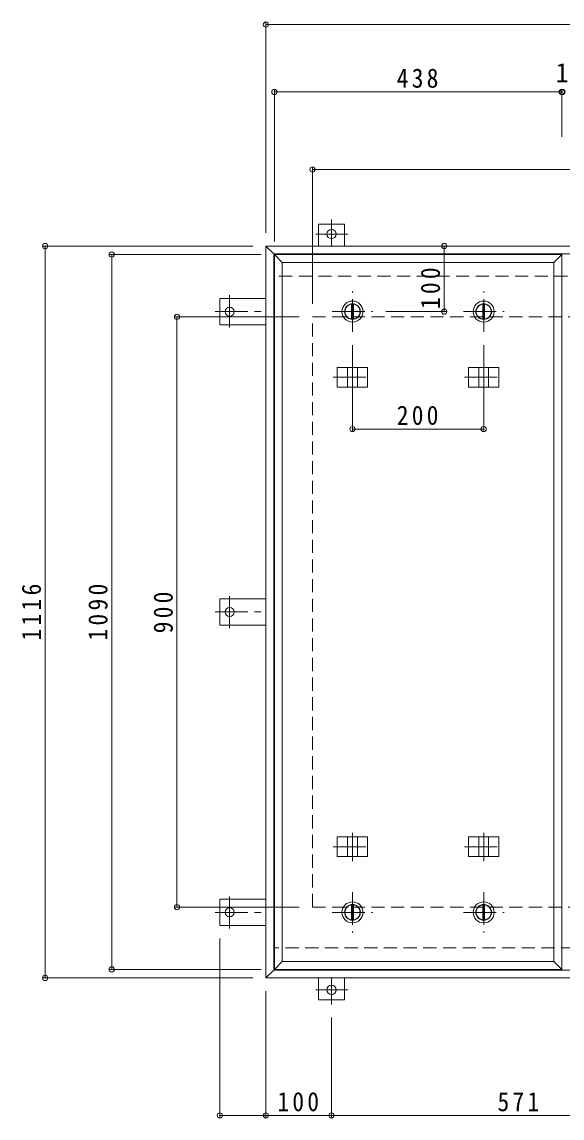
# Model space of a CAD drawing. Units: millimetres on the paper, enlarged 2 times, with parts at other scales. Extents: x -524 to 522, y -392 to 364.
# Drawn here: x -490.8 to -326.2, y -73.5 to 260.8 of the extents above; entities that cross this region are included whole.
import ezdxf
from ezdxf.enums import TextEntityAlignment as Align

# ---------------------------------------------------------------- set-up
doc = ezdxf.new("R2010")
doc.units = ezdxf.units.MM
doc.header["$LTSCALE"] = 2
doc.header["$PDMODE"] = 32
doc.header["$PDSIZE"] = 1.6
doc.linetypes.add('CHAIN1', pattern=[8, 5, -1, 1, -1])
doc.linetypes.add('DASHED2', pattern=[3, 2, -1])
for name, color, linetype, lineweight in [('0-1_躯体', 2, 'DASHED2', 9), ('0-2_仕上', 3, 'Continuous', 9), ('0-3_建具', 4, 'Continuous', 9), ('0-C_084', 2, 'Continuous', 9), ('0-E_090', 3, 'Continuous', 9), ('0-F_092', 7, 'Continuous', 9)]:
    doc.layers.add(name, color=color, linetype=linetype, lineweight=lineweight)
doc.styles.add('ＭＳ ゴシック', font='')
doc.styles.get('ＭＳ ゴシック').set_extended_font_data('MS Gothic')

msp = doc.modelspace()

# ---------------------------------------------------------------- linework, layer by layer
at = {"layer": '0-1_躯体'}
for p, q in [((-150.47, 183.268), (-414.07, 183.268)), ((-402.27, 170.868), (-162.27, 170.868)), ((-402.27, -9.132), (-402.27, 170.868)), ((-402.27, -9.132), (-162.27, -9.132)), ((-238.47, -21.532), (-414.07, -21.532))]:
    msp.add_line(p, q, dxfattribs=at)
at = {"layer": '0-2_仕上'}
for p, q in [((-413.87, 189.868), (-411.47, 187.468)), ((-413.87, 189.868), (-326.27, 189.868)), ((-413.87, -28.132), (-413.87, 189.868)), ((-328.67, 187.468), (-411.47, 187.468)), ((-411.47, 187.468), (-411.47, -25.732)), ((-328.67, 187.468), (-326.27, 189.868)), ((-328.67, -25.732), (-328.67, 187.468)), ((-326.27, 189.868), (-326.27, -28.132)), ((-413.87, -28.132), (-411.47, -25.732)), ((-411.47, -25.732), (-328.67, -25.732)), ((-328.67, -25.732), (-326.27, -28.132)), ((-326.27, -28.132), (-413.87, -28.132))]:
    msp.add_line(p, q, dxfattribs=at)
at = {"layer": '0-3_建具', "color": 2}
for p, q in [((-148.07, 192.468), (-416.47, 192.468)), ((-416.47, 192.468), (-414.07, 190.068)), ((-416.47, -30.732), (-416.47, 192.468)), ((-150.47, 190.068), (-414.07, 190.068)), ((-414.07, -28.332), (-414.07, 190.068)), ((-416.47, -30.732), (-414.07, -28.332)), ((-150.47, -28.332), (-414.07, -28.332)), ((-148.07, -30.732), (-416.47, -30.732))]:
    msp.add_line(p, q, dxfattribs=at)
at = {"layer": '0-3_建具'}
for p, q in [((-394.687, 155.468), (-385.452, 155.468)), ((-394.687, 155.468), (-394.687, 149.468)), ((-391.57, 155.468), (-391.57, 149.468)), ((-388.57, 155.468), (-388.57, 149.468)), ((-385.452, 155.468), (-385.452, 149.468)), ((-354.687, 155.468), (-345.452, 155.468)), ((-354.687, 155.468), (-354.687, 149.468)), ((-351.57, 155.468), (-351.57, 149.468)), ((-348.57, 155.468), (-348.57, 149.468)), ((-345.452, 155.468), (-345.452, 149.468)), ((-394.687, 149.468), (-385.452, 149.468)), ((-354.687, 149.468), (-345.452, 149.468)), ((-394.687, 6.268), (-394.687, 12.268)), ((-394.687, 12.268), (-385.452, 12.268)), ((-391.57, 6.268), (-391.57, 12.268)), ((-388.57, 6.268), (-388.57, 12.268)), ((-385.452, 6.268), (-385.452, 12.268)), ((-354.687, 6.268), (-354.687, 12.268)), ((-354.687, 12.268), (-345.452, 12.268)), ((-351.57, 6.268), (-351.57, 12.268)), ((-348.57, 6.268), (-348.57, 12.268)), ((-345.452, 6.268), (-345.452, 12.268)), ((-394.687, 6.268), (-385.452, 6.268)), ((-354.687, 6.268), (-345.452, 6.268))]:
    msp.add_line(p, q, dxfattribs=at)
at = {"layer": '0-3_建具', "linetype": 'CHAIN1'}
for p, q in [((-390.07, 156.892), (-390.07, 148.244)), ((-350.07, 156.892), (-350.07, 148.244)), ((-395.951, 152.468), (-384.188, 152.468)), ((-355.951, 152.468), (-344.188, 152.468)), ((-390.07, 4.845), (-390.07, 13.493)), ((-350.07, 4.845), (-350.07, 13.493)), ((-395.951, 9.268), (-384.188, 9.268)), ((-355.951, 9.268), (-344.188, 9.268))]:
    msp.add_line(p, q, dxfattribs=at)
at = {"layer": '0-C_084', "linetype": 'CHAIN1'}
for p, q in [((-390.07, 166.268), (-390.07, 178.668)), ((-350.07, 166.268), (-350.07, 178.668)), ((-396.27, 172.468), (-383.87, 172.468)), ((-356.27, 172.468), (-343.87, 172.468)), ((-390.07, -4.532), (-390.07, -16.932)), ((-350.07, -4.532), (-350.07, -16.932)), ((-396.27, -10.732), (-383.87, -10.732)), ((-356.27, -10.732), (-343.87, -10.732))]:
    msp.add_line(p, q, dxfattribs=at)
at = {"layer": '0-C_084'}
for p, q in [((-390.37, 174.749), (-390.37, 170.188)), ((-389.77, 174.749), (-389.77, 170.188)), ((-350.37, 174.749), (-350.37, 170.188)), ((-349.77, 174.749), (-349.77, 170.188)), ((-390.37, -13.012), (-390.37, -8.451)), ((-389.77, -13.012), (-389.77, -8.451)), ((-350.37, -13.012), (-350.37, -8.451)), ((-349.77, -13.012), (-349.77, -8.451))]:
    msp.add_line(p, q, dxfattribs=at)
for centre, radius in [((-390.07, 172.468), 3.2), ((-390.07, 172.468), 2.4), ((-390.07, 172.468), 2.3), ((-350.07, 172.468), 3.2), ((-350.07, 172.468), 2.4), ((-350.07, 172.468), 2.3), ((-390.07, -10.732), 3.2), ((-390.07, -10.732), 2.4), ((-390.07, -10.732), 2.3), ((-350.07, -10.732), 3.2), ((-350.07, -10.732), 2.4), ((-350.07, -10.732), 2.3)]:
    msp.add_circle(centre, radius, dxfattribs=at)
at = {"layer": '0-E_090'}
for p, q in [((-400.47, 192.468), (-400.47, 199.108)), ((-392.47, 199.108), (-400.47, 199.108)), ((-392.47, 192.468), (-392.47, 199.108)), ((-416.47, 176.468), (-430.51, 176.468)), ((-430.51, 176.468), (-430.51, 168.468)), ((-416.47, 168.468), (-430.51, 168.468)), ((-430.51, 76.868), (-430.51, 84.868)), ((-416.47, 84.868), (-430.51, 84.868)), ((-416.47, 76.868), (-430.51, 76.868)), ((-430.51, -14.732), (-430.51, -6.732)), ((-416.47, -6.732), (-430.51, -6.732)), ((-416.47, -14.732), (-430.51, -14.732)), ((-400.47, -30.732), (-400.47, -37.372)), ((-392.47, -30.732), (-392.47, -37.372)), ((-392.47, -37.372), (-400.47, -37.372))]:
    msp.add_line(p, q, dxfattribs=at)
at = {"layer": '0-E_090', "linetype": 'CHAIN1'}
for p, q in [((-396.47, 200.54), (-396.47, 192.508)), ((-391.502, 196.108), (-401.279, 196.108)), ((-427.51, 177.436), (-427.51, 167.659)), ((-431.941, 172.468), (-416.47, 172.468)), ((-427.51, 75.9), (-427.51, 85.678)), ((-431.941, 80.868), (-416.47, 80.868)), ((-427.51, -15.7), (-427.51, -5.922)), ((-431.941, -10.732), (-416.47, -10.732)), ((-396.47, -38.803), (-396.47, -30.772)), ((-391.502, -34.372), (-401.279, -34.372))]:
    msp.add_line(p, q, dxfattribs=at)
at = {"layer": '0-E_090'}
for centre in [(-396.47, 196.108), (-427.51, 172.468), (-427.51, 80.868), (-427.51, -10.732), (-396.47, -34.372)]:
    msp.add_circle(centre, 1.4, dxfattribs=at)
at = {"layer": '0-F_092'}
for p, q in [((-416.47, 260.611), (-416.47, 196.468)), ((-416.47, 260.011), (-148.07, 260.011)), ((-413.87, 240.052), (-413.87, 193.868)), ((-413.87, 239.452), (-326.27, 239.452)), ((-326.27, 240.052), (-326.27, 225.765)), ((-326.27, 239.452), (-326.07, 239.452)), ((-402.27, 216.412), (-402.27, 174.868)), ((-402.27, 215.812), (-162.27, 215.812)), ((-484.35, 192.468), (-420.47, 192.468)), ((-483.75, 192.468), (-483.75, -30.732)), ((-362.106, 192.468), (-362.106, 172.468)), ((-464.061, 189.868), (-417.87, 189.868)), ((-463.461, -28.132), (-463.461, 189.868)), ((-444.171, 170.868), (-406.27, 170.868)), ((-443.571, -9.132), (-443.571, 170.868)), ((-361.506, 172.468), (-379.87, 172.468)), ((-390.07, 136.036), (-390.07, 162.268)), ((-350.07, 136.036), (-350.07, 162.268)), ((-390.07, 136.636), (-350.07, 136.636)), ((-444.171, -9.132), (-406.27, -9.132)), ((-430.51, -73.271), (-430.51, -18.732)), ((-464.061, -28.132), (-417.87, -28.132)), ((-484.35, -30.732), (-420.47, -30.732)), ((-416.47, -73.271), (-416.47, -34.732)), ((-396.47, -73.271), (-396.47, -42.803)), ((-430.51, -72.671), (-416.47, -72.671)), ((-416.47, -72.671), (-396.47, -72.671)), ((-396.47, -72.671), (-282.27, -72.671))]:
    msp.add_line(p, q, dxfattribs=at)
for p in [(-416.47, 260.011), (-413.87, 239.452), (-326.27, 239.452), (-326.07, 239.452), (-402.27, 215.812), (-483.75, 192.468), (-463.461, 189.868), (-362.106, 192.468), (-443.571, 170.868), (-362.106, 172.468), (-390.07, 136.636), (-350.07, 136.636), (-443.571, -9.132), (-483.75, -30.732), (-463.461, -28.132), (-430.51, -72.671), (-416.47, -72.671), (-396.47, -72.671)]:
    msp.add_point(p, dxfattribs=at)

# ---------------------------------------------------------------- texts
at = {"layer": '0-F_092', "color": 2, "style": 'ＭＳ ゴシック'}
msp.add_text('1', height=5.865, dxfattribs=at).set_placement((-328.17, 240.652), align=Align.BOTTOM_LEFT)
at = {"layer": '0-F_092', "color": 2, "char_height": 5.865, "attachment_point": 7, "style": 'ＭＳ ゴシック'}
for s, insert in [('\\T1.27;\\W0.9;438', (-376.57, 240.652)), ('\\T1.27;\\W0.9;200', (-376.57, 137.836)), ('\\T1.27;\\W0.9;100', (-412.97, -71.471)), ('\\T1.27;\\W0.9;571', (-345.87, -71.471))]:
    msp.add_mtext(s, dxfattribs=dict(at, insert=insert))
at = {"layer": '0-F_092', "color": 2, "char_height": 5.865, "attachment_point": 7, "rotation": 90, "style": 'ＭＳ ゴシック'}
for s, insert in [('\\T1.27;\\W0.9;100', (-363.306, 173.244)), ('\\T1.28;\\W0.9;1116', (-484.95, 72.118)), ('\\T1.28;\\W0.9;1090', (-464.661, 72.118)), ('\\T1.27;\\W0.9;900', (-444.771, 74.368))]:
    msp.add_mtext(s, dxfattribs=dict(at, insert=insert))

doc.saveas('drawing.dxf')
